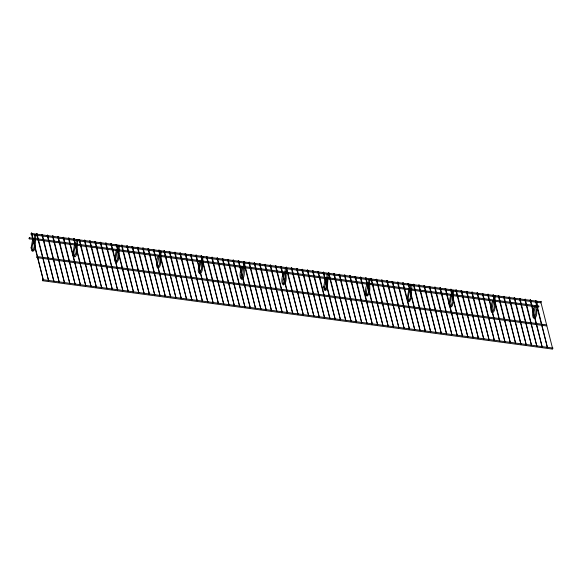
<?xml version="1.0" encoding="UTF-8"?>
<svg xmlns="http://www.w3.org/2000/svg" width="582" height="582" viewBox="0 0 582 582"><rect width="100%" height="100%" fill="white"/><g stroke="black" fill="none" stroke-linecap="round" stroke-linejoin="round"><path stroke-width="0.87" d="M35.764 234.568L35.226 246.557M77.544 240.075L76.555 240.039C75.1 245.044 78.053 252.406 74.22 255.993L74.263 255.774M77.13 250.151L77.552 240.17M118.997 253.941L119.346 245.771M160.865 257.724L161.127 251.279L160.137 251.242C158.682 256.247 161.636 263.61 157.802 267.196L158.166 267.174M160.785 259.543C160.457 262.278 161.156 266.811 158.057 268.157C154.739 266.782 157.293 254.938 159.141 255.709L157.562 263.515L157.875 266.803M201.932 256.844C200.477 261.849 203.431 269.211 199.597 272.798L199.953 272.776C198.018 269.655 200.695 265.567 200.935 261.311L199.939 261.18M202.696 262.424C201.947 265.756 203.685 271.787 199.844 273.758C196.17 271.336 199.866 265.21 199.764 262.016M202.769 260.605L202.922 256.88L202.216 256.786M243.72 262.446L242.796 276.406M244.564 266.207C243.494 269.975 245.91 276.93 241.639 279.36C238.322 277.985 240.875 266.141 242.723 266.912M244.644 264.395L244.716 262.577M286.504 268.084L285.515 268.047C284.06 273.053 287.013 280.415 283.179 284.001L283.536 283.98M286.431 269.997C285.064 274.238 288.083 282.044 283.427 284.962C280.117 283.587 282.663 271.743 284.518 272.514L282.939 280.32L283.245 283.609M328.299 273.78L327.324 287.908M368.1 283.718C366.245 282.947 363.699 294.79 367.009 296.165C372.014 292.746 368.442 284.14 370.094 279.382L369.097 279.251C367.642 284.256 370.596 291.618 366.762 295.205L367.118 295.183C364.703 292.2 369.228 286.664 367.431 283.521M411.35 296.973L411.881 284.984L410.885 284.853C409.43 289.858 412.383 297.22 408.549 300.807L408.92 300.698L408.28 299.243L408.317 297.126L409.539 290.993M453.247 300.567L453.676 290.585M495.464 296.187C493.82 300.945 497.392 309.551 492.387 312.971C488.756 310.853 492.212 300.596 493.209 300.414M536.946 309.049C536.502 311.988 537.535 317.03 534.174 318.572C530.864 317.197 533.41 305.354 535.265 306.125L533.687 313.931M537.026 307.238L537.251 301.694L536.546 301.6L535.731 313.647L535.033 316.426M31.13 247.794L32.774 238.773L33.501 238.795M72.925 253.396L74.561 244.375L75.558 244.505C75.318 248.761 72.648 252.85 74.583 255.971M114.712 258.997L116.356 249.976L117.084 249.998M118.881 256.662L118.321 260.059L117.077 262.271L116.262 262.555L115.171 261.776L114.705 258.874M323.672 287.006L325.309 277.985L326.306 278.116L324.698 288.039L324.661 287.021M407.255 298.21L408.891 289.189L409.888 289.319M449.042 303.811L450.686 294.79L451.414 294.812M77.02 252.159L76.162 255.433L75.289 256.669L74.045 256.815L73.121 255.454M453.138 302.575L452.279 305.848L450.592 307.369L449.5 306.59L449.042 303.688M33.771 238.904C33.53 243.16 30.853 247.248 32.788 250.369L32.468 250.173L33.53 249.205L34.229 246.426L34.767 234.437L35.757 234.473M117.178 250.944L115.702 258.888L116.371 261.573L116.051 261.376L117.113 260.409L117.819 257.63L118.35 245.64L119.339 245.677M242.548 267.749L241.152 274.719L241.115 276.836L241.756 278.291L241.385 278.4L242.49 277.214M451.508 295.758L450.032 303.702L450.701 306.387L450.381 306.19L451.45 305.223L452.149 302.444L452.68 290.454L453.669 290.491M493.471 300.523L491.855 310.228M411.176 298.079L409.619 301.483L408.375 301.629L407.451 300.268M538.554 306.605L538.808 306.059L538.685 307.129L119.237 250.9M34.789 248.696L33.945 250.58L32.679 251.351L31.588 250.573L31.122 247.67M451.683 294.921L450.686 294.79M327.28 288.068L326.487 289.792L325.222 290.563L324.13 289.785L323.665 286.882M31.341 233.44L31.224 234.502L540.678 302.793L540.933 302.247L540.802 301.731L31.341 233.44L31.224 234.502M117.557 249.598L29.347 237.776L29.1 238.314L29.231 238.838L117.44 250.66M29.231 238.838L29.347 237.776M37.132 256.575L37.015 257.637L546.469 325.92L546.724 325.382L546.593 324.858L37.132 256.575L37.015 257.637M42.922 279.702L42.806 280.764L552.26 349.055L552.514 348.516L552.383 347.992L42.922 279.702L42.806 280.764M534.676 317.059L533.963 317.394M552.383 347.992L552.26 349.055M540.853 301.614L541.18 301.316L540.7 301.534L552.565 348.4L552.893 348.101L552.565 348.4M117.324 250.18L116.356 249.976M241.756 266.709L242.461 266.803M244.011 262.387L244.709 262.482M286.22 268.237L285.515 268.047M119.361 249.838L538.808 306.059M495.457 296.093L494.474 296.056C493.012 301.061 495.966 308.424 492.132 312.01L492.503 311.901L491.986 311.021M328.292 273.685L327.302 273.649C325.847 278.654 328.801 286.017 324.967 289.603L325.338 289.494L324.691 287.821M535.869 300.603L535.396 300.821L547.458 347.658L535.869 300.603L535.396 300.821M530.566 299.89L530.086 300.116L542.155 346.945L530.566 299.89L530.086 300.116M525.255 299.177L524.782 299.403L536.844 346.239L525.255 299.177L524.782 299.403M519.952 298.464L519.471 298.69L531.541 345.526L519.952 298.464L519.471 298.69M514.641 297.758L514.168 297.977L526.23 344.813L514.641 297.758L514.168 297.977M509.337 297.046L508.857 297.271L520.926 344.1L509.337 297.046L508.857 297.271M504.027 296.333L503.554 296.558L515.616 343.395L504.027 296.333L503.554 296.558M498.723 295.62L498.243 295.845L510.312 342.682L498.723 295.62L498.243 295.845M493.412 294.907L492.939 295.132L505.001 341.969L493.412 294.907L492.939 295.132M488.109 294.201L487.629 294.419L499.698 341.256L488.109 294.201L487.629 294.419M482.798 293.488L482.325 293.714L494.387 340.543L482.798 293.488L482.325 293.714M477.495 292.775L477.022 293.001L489.084 339.837L477.495 292.775L477.022 293.001M472.191 292.062L471.711 292.288L483.773 339.124L472.191 292.062L471.711 292.288M466.88 291.356L466.408 291.575L478.469 338.411L466.88 291.356L466.408 291.575M461.577 290.644L461.097 290.869L473.166 337.698L461.577 290.644L461.097 290.869M456.266 289.931L455.793 290.156L467.855 336.993L456.266 289.931L455.793 290.156M450.963 289.218L450.483 289.443L462.552 336.28L450.963 289.218L450.483 289.443M445.652 288.505L445.179 288.73L457.241 335.567L445.652 288.505L445.179 288.73M440.348 287.799L439.868 288.017L451.938 334.854L440.348 287.799L439.868 288.017M435.038 287.086L434.565 287.312L446.627 334.141L435.038 287.086L434.565 287.312M547.582 347.389L547.109 347.614M429.734 286.373L429.254 286.599L441.323 333.435L429.734 286.373L429.254 286.599M542.279 346.676L541.798 346.901M424.423 285.66L423.951 285.886L436.013 332.722L424.423 285.66L423.951 285.886M536.968 345.963L536.495 346.188M419.12 284.954L418.64 285.173L430.709 332.009L419.12 284.954L418.64 285.173M531.664 345.257L531.184 345.475M413.809 284.242L413.336 284.467L425.398 331.296L413.809 284.242L413.336 284.467M526.354 344.544L525.881 344.77M408.506 283.529L408.033 283.754L420.095 330.591L408.506 283.529L408.033 283.754M521.05 343.831L520.57 344.057M403.202 282.816L402.722 283.041L414.784 329.878L403.202 282.816L402.722 283.041M515.739 343.118L515.266 343.344M397.892 282.103L397.419 282.328L409.481 329.165L397.892 282.103L397.419 282.328M510.436 342.412L509.956 342.631M392.588 281.397L392.108 281.615L404.17 328.452L392.588 281.397L392.108 281.615M505.125 341.699L504.652 341.918M387.277 280.684L386.804 280.91L398.866 327.739L387.277 280.684L386.804 280.91M499.822 340.987L499.341 341.212M381.974 279.971L381.494 280.197L393.563 327.033L381.974 279.971L381.494 280.197M494.511 340.274L494.038 340.499M376.663 279.258L376.19 279.484L388.252 326.32L376.663 279.258L376.19 279.484M489.207 339.561L488.734 339.786M371.36 278.552L370.88 278.771L382.949 325.607L371.36 278.552L370.88 278.771M483.904 338.855L483.424 339.073M366.049 277.84L365.576 278.065L377.638 324.894L366.049 277.84L365.576 278.065M478.593 338.142L478.12 338.368M360.745 277.127L360.265 277.352L372.335 324.181L360.745 277.127L360.265 277.352M473.29 337.429L472.81 337.655M355.435 276.414L354.962 276.639L367.024 323.476L355.435 276.414L354.962 276.639M467.979 336.716L467.506 336.942M350.131 275.701L349.651 275.926L361.72 322.763L350.131 275.701L349.651 275.926M462.675 336.01L462.195 336.229M344.82 274.995L344.348 275.213L356.41 322.05L344.82 274.995L344.348 275.213M457.365 335.297L456.892 335.516M339.517 274.282L339.044 274.508L351.106 321.337L339.517 274.282L339.044 274.508M452.061 334.585L451.581 334.81M334.214 273.569L333.733 273.795L345.795 320.631L334.214 273.569L333.733 273.795M446.75 333.872L446.278 334.097M328.903 272.856L328.43 273.082L340.492 319.918L328.903 272.856L328.43 273.082M441.447 333.159L440.967 333.384M323.599 272.15L323.119 272.369L335.181 319.205L323.599 272.15L323.119 272.369M436.136 332.453L435.663 332.671M318.289 271.438L317.816 271.656L329.878 318.492L318.289 271.438L317.816 271.656M430.833 331.74L430.353 331.966M312.985 270.725L312.505 270.95L324.574 317.779L312.985 270.725L312.505 270.95M425.522 331.027L425.049 331.253M307.674 270.012L307.201 270.237L319.263 317.074L307.674 270.012L307.201 270.237M420.219 330.314L419.746 330.54M302.371 269.299L301.891 269.524L313.96 316.361L302.371 269.299L301.891 269.524M414.915 329.608L414.435 329.827M297.06 268.593L296.587 268.811L308.649 315.648L297.06 268.593L296.587 268.811M409.604 328.895L409.131 329.114M291.757 267.88L291.276 268.106L303.346 314.935L291.757 267.88L291.276 268.106M404.301 328.183L403.821 328.408M286.446 267.167L285.973 267.393L298.035 314.229L286.446 267.167L285.973 267.393M398.99 327.47L398.517 327.695M281.142 266.454L280.662 266.68L292.731 313.516L281.142 266.454L280.662 266.68M393.687 326.757L393.206 326.982M275.832 265.748L275.359 265.967L287.421 312.803L275.832 265.748L275.359 265.967M388.376 326.051L387.903 326.269M270.528 265.036L270.055 265.254L282.117 312.09L270.528 265.036L270.055 265.254M383.072 325.338L382.592 325.564M265.225 264.323L264.745 264.548L276.806 311.377L265.225 264.323L264.745 264.548M377.762 324.625L377.289 324.851M259.914 263.61L259.441 263.835L271.503 310.672L259.914 263.61L259.441 263.835M372.458 323.912L371.978 324.138M254.61 262.897L254.13 263.122L266.192 309.959L254.61 262.897L254.13 263.122M367.147 323.206L366.675 323.425M249.3 262.191L248.827 262.409L260.889 309.246L249.3 262.191L248.827 262.409M361.844 322.493L361.364 322.712M243.996 261.478L243.516 261.704L255.585 308.533L243.996 261.478L243.516 261.704M356.533 321.781L356.06 322.006M238.685 260.765L238.213 260.991L250.275 307.827L238.685 260.765L238.213 260.991M351.23 321.068L350.757 321.293M233.382 260.052L232.902 260.278L244.971 307.114L233.382 260.052L232.902 260.278M345.926 320.355L345.446 320.58M228.071 259.346L227.598 259.565L239.66 306.401L228.071 259.346L227.598 259.565M340.615 319.649L340.143 319.867M222.768 258.634L222.288 258.852L234.357 305.688L222.768 258.634L222.288 258.852M335.312 318.936L334.832 319.162M217.457 257.921L216.984 258.146L229.046 304.975L217.457 257.921L216.984 258.146M330.001 318.223L329.528 318.449M212.154 257.208L211.673 257.433L223.743 304.27L212.154 257.208L211.673 257.433M324.698 317.51L324.218 317.736M206.843 256.495L206.37 256.72L218.432 303.557L206.843 256.495L206.37 256.72M319.387 316.804L318.914 317.023M201.539 255.789L201.066 256.007L213.128 302.844L201.539 255.789L201.066 256.007M314.084 316.091L313.603 316.31M196.229 255.076L195.756 255.302L207.818 302.131L196.229 255.076L195.756 255.302M308.773 315.379L308.3 315.604M190.925 254.363L190.452 254.589L202.514 301.425L190.925 254.363L190.452 254.589M303.469 314.666L302.989 314.891M185.622 253.65L185.141 253.876L197.203 300.712L185.622 253.65L185.141 253.876M298.159 313.953L297.686 314.178M180.311 252.944L179.838 253.163L191.9 299.999L180.311 252.944L179.838 253.163M292.855 313.247L292.375 313.465M175.007 252.232L174.527 252.45L186.596 299.286L175.007 252.232L174.527 252.45M287.544 312.534L287.072 312.76M169.697 251.519L169.224 251.744L181.286 298.573L169.697 251.519L169.224 251.744M282.241 311.821L281.768 312.047M164.393 250.806L163.913 251.031L175.982 297.868L164.393 250.806L163.913 251.031M276.93 311.108L276.457 311.334M159.082 250.093L158.61 250.318L170.672 297.155L159.082 250.093L158.61 250.318M271.627 310.402L271.154 310.621M153.779 249.387L153.299 249.605L165.368 296.442L153.779 249.387L153.299 249.605M266.323 309.689L265.843 309.908M148.468 248.674L147.995 248.9L160.057 295.729L148.468 248.674L147.995 248.9M261.012 308.977L260.54 309.202M143.165 247.961L142.685 248.187L154.754 295.023L143.165 247.961L142.685 248.187M255.709 308.264L255.229 308.489M137.854 247.248L137.381 247.474L149.443 294.31L137.854 247.248L137.381 247.474M250.398 307.551L249.925 307.776M132.55 246.542L132.07 246.761L144.14 293.597L132.55 246.542L132.07 246.761M245.095 306.845L244.615 307.063M127.24 245.83L126.767 246.048L138.829 292.884L127.24 245.83L126.767 246.048M239.784 306.132L239.311 306.358M121.936 245.117L121.463 245.342L133.525 292.171L121.936 245.117L121.463 245.342M234.481 305.419L234 305.645M116.633 244.404L116.153 244.629L128.215 291.466L116.633 244.404L116.153 244.629M229.17 304.706L228.697 304.932M111.322 243.691L110.849 243.916L122.911 290.753L111.322 243.691L110.849 243.916M223.866 304L223.386 304.219M106.019 242.985L105.538 243.203L117.608 290.04L106.019 242.985L105.538 243.203M218.556 303.287L218.083 303.506M100.708 242.272L100.235 242.498L112.297 289.327L100.708 242.272L100.235 242.498M213.252 302.575L212.772 302.8M95.404 241.559L94.924 241.785L106.993 288.621L95.404 241.559L94.924 241.785M207.941 301.862L207.468 302.087M90.094 240.846L89.621 241.072L101.683 287.908L90.094 240.846L89.621 241.072M202.638 301.149L202.165 301.374M84.79 240.14L84.31 240.359L96.379 287.195L84.79 240.14L84.31 240.359M197.334 300.443L196.854 300.661M79.479 239.428L79.007 239.646L91.068 286.482L79.479 239.428L79.007 239.646M192.024 299.73L191.551 299.956M74.176 238.715L73.696 238.94L85.765 285.769L74.176 238.715L73.696 238.94M186.72 299.017L186.24 299.243M68.865 238.002L68.392 238.227L80.454 285.064L68.865 238.002L68.392 238.227M181.409 298.304L180.937 298.53M63.562 237.289L63.082 237.514L75.151 284.351L63.562 237.289L63.082 237.514M176.106 297.598L175.626 297.817M58.251 236.583L57.778 236.801L69.84 283.638L58.251 236.583L57.778 236.801M170.795 296.885L170.322 297.104M52.947 235.87L52.475 236.096L64.537 282.925L52.947 235.87L52.475 236.096M165.492 296.173L165.012 296.398M47.644 235.157L47.164 235.383L59.226 282.219L47.644 235.157L47.164 235.383M160.181 295.46L159.708 295.685M42.333 234.444L41.86 234.67L53.922 281.506L42.333 234.444L41.86 234.67M154.877 294.747L154.397 294.972M37.03 233.738L36.55 233.957L48.619 280.793L37.03 233.738L36.55 233.957M149.567 294.041L149.094 294.259M31.719 233.026L31.246 233.244L43.308 280.08L31.719 233.026L31.246 233.244M144.263 293.328L143.783 293.554M138.953 292.615L138.48 292.841M133.649 291.902L133.176 292.128M128.346 291.196L127.865 291.415M123.035 290.483L122.562 290.702M117.731 289.771L117.251 289.996M112.421 289.058L111.948 289.283M107.117 288.345L106.637 288.57M101.806 287.639L101.333 287.857M96.503 286.926L96.023 287.152M91.192 286.213L90.719 286.439M85.889 285.5L85.409 285.726M80.578 284.794L80.105 285.013M75.274 284.081L74.794 284.3M69.964 283.369L69.491 283.594M64.66 282.656L64.187 282.881M59.357 281.943L58.877 282.168M54.046 281.237L53.573 281.455M48.742 280.524L48.262 280.75M43.432 279.811L42.959 280.037M540.678 302.793L540.547 302.269M534.283 317.59L533.614 315.029M407.247 298.086L407.284 299.104M72.917 253.272L72.961 254.509M32.803 250.238L32.432 250.391L32.796 250.282M116.385 261.442L116.014 261.594L116.378 261.485M450.715 306.256L450.344 306.408L450.715 306.299"/></g></svg>
